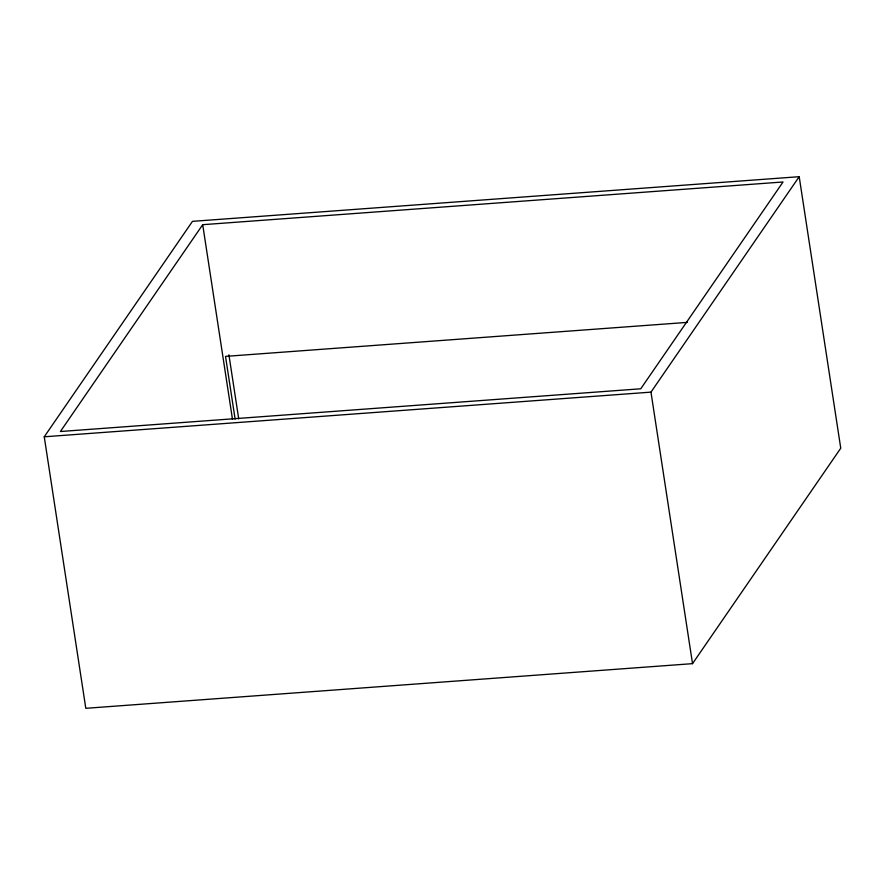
<?xml version="1.0" encoding="UTF-8"?>
<svg xmlns="http://www.w3.org/2000/svg" width="885" height="885" viewBox="0 0 885 885"><rect width="100%" height="100%" fill="white"/><g stroke="black" fill="none" stroke-linecap="round" stroke-linejoin="round"><path stroke-width="1.33" d="M44.25 436.792L192.476 221.35L799.199 176.69L840.75 448.208L692.524 663.65L85.801 708.31L44.25 436.792L650.973 392.132L799.199 176.69M202.709 224.69L60.401 431.515L640.751 388.792L783.048 181.978L202.709 224.69L232.489 419.313M687.512 322.372L225.52 356.378L235.122 419.114M650.973 392.132L692.524 663.65M228.905 354.797L238.718 418.904"/></g></svg>
